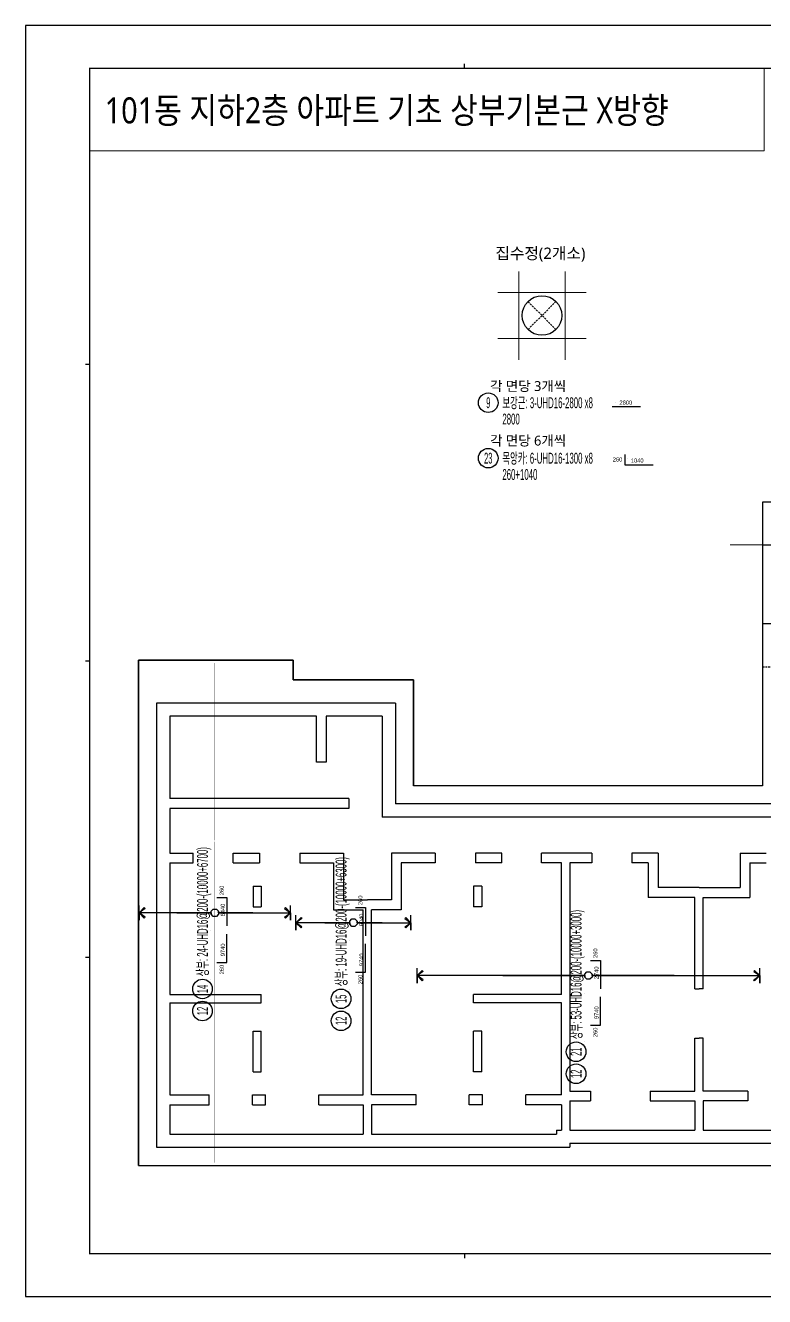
# Model space of a CAD drawing. Header units: millimetres. Extents: x 317501 to 814054, y -400799 to -14117.
# Drawn here: x 418421 to 440845, y -193831 to -155267 of the extents above; entities that cross this region are included whole.
import ezdxf
from ezdxf.enums import TextEntityAlignment as Align

# ---------------------------------------------------------------- set-up
doc = ezdxf.new("R2010")
doc.units = ezdxf.units.MM
doc.header["$LTSCALE"] = 38
doc.linetypes.add('HID', pattern=[2.5, 2, -0.5])
doc.linetypes.add('XS-기초$0$HID', pattern=[2.3, 1.5, -0.8])
for name, color, linetype in [('00', 7, 'Continuous'), ('DIM', 7, 'Continuous'), ('RP_TAG', 7, 'Continuous'), ('XDIM', 7, 'Continuous'), ('XREBAR', 1, 'Continuous'), ('XS-기초$0$기초꺽임', 4, 'XS-기초$0$HID'), ('XS-기초$0$기초연단', 3, 'Continuous'), ('XS-기초$0$집수정', 21, 'Continuous'), ('철근변경선', 1, 'HID')]:
    doc.layers.add(name, color=color, linetype=linetype)
doc.layers.add('XTITLE', color=22, linetype='Continuous', lineweight=0)
doc.styles.add('RPWK1', font='Dotum.ttf', dxfattribs={"bigfont": 'whgtxt.shx'})
doc.styles.add('RPWK2', font='Dotum.ttf')
doc.styles.add('돋움', font='malgun.ttf')

# ---------------------------------------------------------------- blocks, each defined once
blk = doc.blocks.new('dhs_sheet2e')
at = {"color": 7}
for p, q in [((20500.6, 57331.7), (20500.6, 57531.5)), ((2996.4, 43498.2), (2796.7, 43498.2)), ((2996.4, 29664.7), (2796.7, 29664.7)), ((2996.4, 15831.2), (2796.7, 15831.2)), ((20500.6, 1997.6), (20500.6, 1797.9))]:
    blk.add_line(p, q, dxfattribs=at)
blk.add_lwpolyline([(84000, 0), (84000, 59329.4), (0, 59329.4), (0, 0)], close=True, dxfattribs=at)
at = {"color": 30, "const_width": 64.9}
blk.add_lwpolyline([(81003.6, 57331.7), (2996.4, 57331.7), (2996.4, 1997.6), (81003.6, 1997.6)], close=True, dxfattribs=at)
blk = doc.blocks.new('szdhdte')
at = {"layer": 'DIM', "color": 5}
for p, q in [((-11685, 3060), (-18935, 3060)), ((-18935, 3060), (-18935, -10415)), ((-11685, 3060), (-11685, 0)), ((-14085, 2660), (-18535, 2660)), ((-18535, 2660), (-18535, 160)), ((-14085, 1270), (-14085, 2660)), ((-12085, 2660), (-13785, 2660)), ((-13785, 2660), (-13785, 1270)), ((-12085, 2660), (-12085, -400)), ((-13785, 1270), (-14085, 1270)), ((-13095, 160), (-18535, 160)), ((-13095, 160), (-13095, -140)), ((0, 0), (-11685, 0)), ((-13095, -140), (-18535, -140)), ((-18535, -140), (-18535, -1490)), ((400, -400), (-12085, -400)), ((-18535, -1490), (-17820, -1490)), ((-17820, -1790), (-17820, -1490)), ((-16610, -1790), (-16610, -1490)), ((-16610, -1490), (-15810, -1490)), ((-15810, -1490), (-15810, -1790)), ((-14590, -1490), (-14590, -1790)), ((-14590, -1490), (-13260, -1490)), ((-13260, -1490), (-13260, -2910)), ((-10480, -1490), (-11810, -1490)), ((-11810, -1490), (-11810, -2910)), ((-10480, -1490), (-10480, -1790)), ((-9260, -1490), (-9260, -1790)), ((-8460, -1490), (-9260, -1490)), ((-8460, -1790), (-8460, -1490)), ((-7250, -1790), (-7250, -1490)), ((-6495, -1490), (-7250, -1490)), ((-5730, -1490), (-6495, -1490)), ((-5730, -1490), (-5730, -1790)), ((-3720, -1490), (-4510, -1490)), ((-4510, -1490), (-4510, -1790)), ((-3720, -1490), (-3720, -2540)), ((-1230, -1490), (-440, -1490)), ((-1230, -1490), (-1230, -2540)), ((-18535, -1790), (-17820, -1790)), ((-18535, -1790), (-18535, -5785)), ((-16610, -1790), (-15810, -1790)), ((-14590, -1790), (-13560, -1790)), ((-13560, -1790), (-13560, -3210)), ((-10480, -1790), (-11510, -1790)), ((-11510, -1790), (-11510, -3210)), ((-8460, -1790), (-9260, -1790)), ((-6645, -1790), (-7250, -1790)), ((-6645, -5785), (-6645, -1790)), ((-6395, -1790), (-6395, -8710)), ((-5730, -1790), (-6395, -1790)), ((-4020, -1790), (-4510, -1790)), ((-4020, -1790), (-4020, -2840)), ((-930, -1790), (-440, -1790)), ((-930, -1790), (-930, -2840)), ((-16005, -2490), (-16005, -3120)), ((-16005, -2490), (-15755, -2490)), ((-15755, -2490), (-15755, -3120)), ((-9315, -2490), (-9315, -3120)), ((-9065, -2490), (-9315, -2490)), ((-9065, -2490), (-9065, -3120)), ((-2475, -2540), (-3720, -2540)), ((-2475, -2540), (-1230, -2540)), ((-13260, -2910), (-12535, -2910)), ((-11810, -2910), (-12535, -2910)), ((-2600, -2840), (-4020, -2840)), ((-2600, -5610), (-2600, -2840)), ((-2350, -5610), (-2350, -2840)), ((-2350, -2840), (-930, -2840)), ((-16005, -3120), (-15755, -3120)), ((-13560, -3210), (-12660, -3210)), ((-12660, -8830), (-12660, -3210)), ((-12410, -8830), (-12410, -3210)), ((-11510, -3210), (-12410, -3210)), ((-9065, -3120), (-9315, -3120)), ((-2600, -5610), (-2475, -5610)), ((-2350, -5610), (-2475, -5610)), ((-18535, -5785), (-15755, -5785)), ((-18535, -6035), (-15755, -6035)), ((-18535, -6035), (-18535, -8830)), ((-15755, -6035), (-15755, -5785)), ((-6645, -5785), (-9315, -5785)), ((-9315, -6035), (-9315, -5785)), ((-6645, -6035), (-9315, -6035)), ((-6645, -8830), (-6645, -6035)), ((-16005, -8130), (-16005, -6895)), ((-16005, -6895), (-15755, -6895)), ((-15755, -8130), (-15755, -6895)), ((-9315, -8130), (-9315, -6895)), ((-9065, -6895), (-9315, -6895)), ((-9065, -8130), (-9065, -6895)), ((-2600, -8710), (-2600, -7110)), ((-2600, -7110), (-2475, -7110)), ((-2350, -7110), (-2475, -7110)), ((-2350, -8710), (-2350, -7110)), ((-16005, -8130), (-15755, -8130)), ((-9065, -8130), (-9315, -8130)), ((-18535, -8830), (-17335, -8830)), ((-17335, -9130), (-17335, -8830)), ((-16025, -8830), (-15625, -8830)), ((-16025, -9130), (-16025, -8830)), ((-15625, -9130), (-15625, -8830)), ((-14015, -8830), (-12660, -8830)), ((-14015, -9130), (-14015, -8830)), ((-11055, -8830), (-12410, -8830)), ((-11055, -9130), (-11055, -8830)), ((-9045, -8830), (-9445, -8830)), ((-9445, -9130), (-9445, -8830)), ((-9045, -9130), (-9045, -8830)), ((-7735, -9130), (-7735, -8830)), ((-6645, -8830), (-7735, -8830)), ((-6395, -8710), (-5765, -8710)), ((-5765, -8710), (-5765, -9010)), ((-3955, -8710), (-2600, -8710)), ((-3955, -8710), (-3955, -9010)), ((-995, -8710), (-2350, -8710)), ((-995, -8710), (-995, -9010)), ((-18535, -9130), (-17335, -9130)), ((-18535, -9130), (-18535, -10015)), ((-16025, -9130), (-15625, -9130)), ((-14015, -9130), (-12660, -9130)), ((-12660, -9130), (-12660, -10015)), ((-11055, -9130), (-12410, -9130)), ((-12410, -9130), (-12410, -10015)), ((-9045, -9130), (-9445, -9130)), ((-6645, -9130), (-7735, -9130)), ((-6645, -9130), (-6645, -9895)), ((-6395, -9010), (-6395, -9895)), ((-6395, -9010), (-5765, -9010)), ((-3955, -9010), (-2600, -9010)), ((-2600, -9010), (-2600, -9895)), ((-995, -9010), (-2350, -9010)), ((-2350, -9010), (-2350, -9895)), ((-18535, -10015), (-12660, -10015)), ((-12410, -10015), (-6795, -10015)), ((-6795, -9895), (-6795, -10015)), ((-6795, -9895), (-6645, -9895)), ((-6395, -9895), (-2600, -9895)), ((-2350, -9895), (1420, -9895)), ((-6395, -10295), (-6395, -10415)), ((-6395, -10295), (5225, -10295)), ((-18935, -10415), (-6395, -10415))]:
    blk.add_line(p, q, dxfattribs=at)
at = {"layer": 'XS-기초$0$기초꺽임', "color": 8}
blk.add_lwpolyline([(3800, 9160), (-550, 9160), (-550, 7860), (9900, 7860), (9900, 2960), (7600, 2960), (7600, 5460), (-550, 5460), (-550, 4160), (1300, 4160), (1300, 3760), (2800, 3760), (2800, 4160), (6300, 4160), (6300, 1310), (11200, 1310), (11200, 7285), (11980, 7285), (11980, 10285), (10480, 10285), (10480, 9510), (5700, 9510), (5700, 9760), (3800, 9760)], close=True, dxfattribs=at)
at = {"layer": 'XS-기초$0$기초연단'}
for p, q in [((-550, 9160), (-550, 550)), ((3800, 9160), (-550, 9160)), ((-19485, -10965), (-19485, 4360)), ((-19485, 4360), (-14785, 4360)), ((-14785, 4360), (-14785, 3760)), ((-14785, 3760), (-11135, 3760)), ((-11135, 3760), (-11135, 550)), ((-550, 550), (-11135, 550)), ((-19485, -10965), (4725, -10965))]:
    blk.add_line(p, q, dxfattribs=at)
blk.add_lwpolyline([(4150, 20302), (4150, 17985), (3800, 17985), (3800, 9160), (-550, 9160), (-550, 7860), (9900, 7860), (9900, 2960), (7600, 2960), (7600, 5460), (-550, 5460), (-550, 550), (-11135, 550), (-11135, 3760), (-14785, 3760), (-14785, 4360), (-19485, 4360), (-19485, -10965), (4725, -10965)], dxfattribs=at)
at = {"layer": '철근변경선', "ltscale": 2, "const_width": 30}
blk.add_lwpolyline([(9900, -12612), (9900, 7860), (-1534, 7860)], dxfattribs=at)
blk = doc.blocks.new('*U1138', base_point=(432165.8795, -168396.2998))
at = {"layer": 'RP_TAG', "color": 0, "linetype": 'Continuous', "ltscale": 100}
blk.add_circle((432461.8795, -168396.2998), 297, dxfattribs=at)
at = {"layer": 'RP_TAG', "color": 0, "linetype": 'Continuous', "ltscale": 100, "style": 'RPWK1', "width": 0.5}
blk.add_text('23', height=330, dxfattribs=at).set_placement((432461.8795, -168396.2998), align=Align.MIDDLE_CENTER)
at = {"layer": 'RP_TAG', "color": 0, "linetype": 'Continuous', "ltscale": 100, "style": 'RPWK1', "width": 0.55}
for s, p in [('목앙카: 6-UHD16-1300 x8', (432890.8795, -168396.2998)), ('260+1040', (432890.8795, -168891.2998))]:
    blk.add_text(s, height=330, dxfattribs=at).set_placement(p, align=Align.MIDDLE_LEFT)
blk = doc.blocks.new('*U1139', base_point=(432165.8795, -166714.2358))
at = {"layer": 'RP_TAG', "color": 0, "linetype": 'Continuous', "ltscale": 100}
blk.add_circle((432461.8795, -166714.2358), 297, dxfattribs=at)
at = {"layer": 'RP_TAG', "color": 0, "linetype": 'Continuous', "ltscale": 100, "style": 'RPWK1', "width": 0.5}
blk.add_text('9', height=330, dxfattribs=at).set_placement((432461.8795, -166714.2358), align=Align.MIDDLE_CENTER)
at = {"layer": 'RP_TAG', "color": 0, "linetype": 'Continuous', "ltscale": 100, "style": 'RPWK1', "width": 0.55}
for s, p in [('보강근: 3-UHD16-2800 x8', (432890.8795, -166714.2358)), ('2800', (432890.8795, -167209.2358))]:
    blk.add_text(s, height=330, dxfattribs=at).set_placement(p, align=Align.MIDDLE_LEFT)
blk = doc.blocks.new('*U1151', base_point=(423792.4088, -184201.9388))
at = {"layer": 'RP_TAG', "color": 0, "linetype": 'Continuous', "ltscale": 100}
for centre in [(423792.409888, -184498.9388), (423792.412361, -185167.1888)]:
    blk.add_circle(centre, 297, dxfattribs=at)
at = {"layer": 'RP_TAG', "color": 0, "linetype": 'Continuous', "ltscale": 100, "style": 'RPWK1', "oblique": 359.9999999948, "width": 0.55}
blk.add_text('상부: 24-UHD16@200-(10000+6700)', height=330, rotation=90.000210454, dxfattribs=at).set_placement((423792.40847, -184119.4388), align=Align.MIDDLE_LEFT)
at = {"layer": 'RP_TAG', "color": 0, "linetype": 'Continuous', "ltscale": 100, "style": 'RPWK1', "width": 0.5}
for s, rotation, oblique, p in [('14', 90.0002104552, 359.9999999951, (423792.409888, -184498.9388)), ('12', 90.0002104619, 0.0000000017, (423792.412361, -185167.1888))]:
    blk.add_text(s, height=330, rotation=rotation, dxfattribs=dict(at, oblique=oblique)).set_placement(p, align=Align.MIDDLE_CENTER)
blk = doc.blocks.new('*U1152', base_point=(427997.4088, -184501.9388))
at = {"layer": 'RP_TAG', "color": 0, "linetype": 'Continuous', "ltscale": 100}
for centre in [(427997.409888, -184798.9388), (427997.412361, -185467.1888)]:
    blk.add_circle(centre, 297, dxfattribs=at)
at = {"layer": 'RP_TAG', "color": 0, "linetype": 'Continuous', "ltscale": 100, "style": 'RPWK1', "oblique": 359.9999999948, "width": 0.55}
blk.add_text('상부: 19-UHD16@200-(10000+6300)', height=330, rotation=90.000210454, dxfattribs=at).set_placement((427997.40847, -184419.4388), align=Align.MIDDLE_LEFT)
at = {"layer": 'RP_TAG', "color": 0, "linetype": 'Continuous', "ltscale": 100, "style": 'RPWK1', "width": 0.5}
for s, rotation, oblique, p in [('15', 90.0002104552, 359.9999999951, (427997.409888, -184798.9388)), ('12', 90.0002104619, 0.0000000017, (427997.412361, -185467.1888))]:
    blk.add_text(s, height=330, rotation=rotation, dxfattribs=dict(at, oblique=oblique)).set_placement(p, align=Align.MIDDLE_CENTER)
blk = doc.blocks.new('*U1153', base_point=(435127.4088, -186106.9388))
at = {"layer": 'RP_TAG', "color": 0, "linetype": 'Continuous', "ltscale": 100}
for centre in [(435127.409888, -186403.9388), (435127.412361, -187072.1888)]:
    blk.add_circle(centre, 297, dxfattribs=at)
at = {"layer": 'RP_TAG', "color": 0, "linetype": 'Continuous', "ltscale": 100, "style": 'RPWK1', "oblique": 359.9999999948, "width": 0.55}
blk.add_text('상부: 53-UHD16@200-(10000+3000)', height=330, rotation=90.000210454, dxfattribs=at).set_placement((435127.40847, -186024.4388), align=Align.MIDDLE_LEFT)
at = {"layer": 'RP_TAG', "color": 0, "linetype": 'Continuous', "ltscale": 100, "style": 'RPWK1', "width": 0.5}
for s, rotation, oblique, p in [('21', 90.0002104552, 359.9999999951, (435127.409888, -186403.9388)), ('12', 90.0002104619, 0.0000000017, (435127.412361, -187072.1888))]:
    blk.add_text(s, height=330, rotation=rotation, dxfattribs=dict(at, oblique=oblique)).set_placement(p, align=Align.MIDDLE_CENTER)

msp = doc.modelspace()

# ---------------------------------------------------------------- linework, layer by layer
at = {"layer": 'RP_TAG', "color": 250, "linetype": 'Continuous', "ltscale": 100}
for p, q in [((436332.8, -166714.2), (436332.8, -166714.2)), ((436680.5, -168396.3), (436680.5, -168396.3)), ((424039.9, -182719.5), (424039.9, -182719.5)), ((428244.9, -183019.5), (428244.9, -183019.5)), ((424039.9, -184201.9), (424039.9, -184201.9)), ((428244.9, -184501.9), (428244.9, -184501.9)), ((435374.9, -184624.5), (435374.9, -184624.5)), ((435374.9, -186106.9), (435374.9, -186106.9))]:
    msp.add_line(p, q, dxfattribs=at)
at = {"layer": 'RP_TAG', "color": 1, "linetype": 'Continuous', "ltscale": 100}
for points in [[(436223.9, -166833.2), (437084.3, -166833.2)], [(436603.8, -168288.5), (436603.8, -168593.1), (437464, -168593.1)], [(424230.4, -181727.9), (424534.9, -181727.9), (424534.9, -182587.5)], [(428435.4, -182027.9), (428739.9, -182027.9), (428739.9, -182887.5)], [(424230.4, -183691.3), (424534.9, -183691.3), (424534.9, -182831.7)], [(428435.4, -183991.3), (428739.9, -183991.3), (428739.9, -183131.7)], [(435565.4, -183632.9), (435869.9, -183632.9), (435869.9, -184492.5)], [(435565.4, -185596.3), (435869.9, -185596.3), (435869.9, -184736.7)]]:
    msp.add_lwpolyline(points, dxfattribs=at)
at = {"layer": 'XDIM', "color": 4, "linetype": 'Continuous', "ltscale": 106.31879, "elevation": -1.5}
for points in [[(423017.4, -182188.2), (424054.9, -182188.2), (424054.9, -182234.8), (424054.9, -182141.6), (424120.8, -182075.7), (424214, -182075.7), (424279.9, -182141.6), (424279.9, -182234.8), (424214, -182300.7), (424120.8, -182300.7), (424054.9, -182234.8), (424054.9, -182188.2), (423017.4, -182188.2), (423017.4, -182188.2), (421867.4, -182188.2), (422026.5, -182029.1), (422051.7, -182059.2), (421867.4, -182188.2), (422026.5, -182347.3), (422051.7, -182317.3), (421867.4, -182188.2), (421867.4, -182413.2), (421867.4, -181963.2)], [(425317.4, -182188.2), (424279.9, -182188.2), (424279.9, -182141.6), (424279.9, -182234.8), (424214, -182300.7), (424120.8, -182300.7), (424054.9, -182234.8), (424054.9, -182141.6), (424120.8, -182075.7), (424214, -182075.7), (424279.9, -182141.6), (424279.9, -182188.2), (425317.4, -182188.2), (425317.4, -182188.2), (426467.4, -182188.2), (426308.3, -182347.3), (426283.1, -182317.3), (426467.4, -182188.2), (426308.3, -182029.1), (426283.1, -182059.2), (426467.4, -182188.2), (426467.4, -182413.2), (426467.4, -181963.2)], [(427499.9, -182488.2), (428259.9, -182488.2), (428259.9, -182534.8), (428259.9, -182441.6), (428325.8, -182375.7), (428419, -182375.7), (428484.9, -182441.6), (428484.9, -182534.8), (428419, -182600.7), (428325.8, -182600.7), (428259.9, -182534.8), (428259.9, -182488.2), (427499.9, -182488.2), (427499.9, -182488.2), (426627.4, -182488.2), (426786.5, -182329.1), (426811.7, -182359.2), (426627.4, -182488.2), (426786.5, -182647.3), (426811.7, -182617.3), (426627.4, -182488.2), (426627.4, -182713.2), (426627.4, -182263.2)], [(429244.9, -182488.2), (428484.9, -182488.2), (428484.9, -182441.6), (428484.9, -182534.8), (428419, -182600.7), (428325.8, -182600.7), (428259.9, -182534.8), (428259.9, -182441.6), (428325.8, -182375.7), (428419, -182375.7), (428484.9, -182441.6), (428484.9, -182488.2), (429244.9, -182488.2), (429244.9, -182488.2), (430117.4, -182488.2), (429958.3, -182647.3), (429933.1, -182617.3), (430117.4, -182488.2), (429958.3, -182329.1), (429933.1, -182359.2), (430117.4, -182488.2), (430117.4, -182713.2), (430117.4, -182263.2)], [(432902.4, -184093.2), (435389.9, -184093.2), (435389.9, -184139.8), (435389.9, -184046.6), (435455.8, -183980.7), (435549, -183980.7), (435614.9, -184046.6), (435614.9, -184139.8), (435549, -184205.7), (435455.8, -184205.7), (435389.9, -184139.8), (435389.9, -184093.2), (432902.4, -184093.2), (432902.4, -184093.2), (430302.4, -184093.2), (430461.5, -183934.1), (430486.7, -183964.2), (430302.4, -184093.2), (430461.5, -184252.3), (430486.7, -184222.3), (430302.4, -184093.2), (430302.4, -184318.2), (430302.4, -183868.2)], [(438102.4, -184093.2), (435614.9, -184093.2), (435614.9, -184046.6), (435614.9, -184139.8), (435549, -184205.7), (435455.8, -184205.7), (435389.9, -184139.8), (435389.9, -184046.6), (435455.8, -183980.7), (435549, -183980.7), (435614.9, -184046.6), (435614.9, -184093.2), (438102.4, -184093.2), (438102.4, -184093.2), (440702.4, -184093.2), (440543.3, -184252.3), (440518.1, -184222.3), (440702.4, -184093.2), (440543.3, -183934.1), (440518.1, -183964.2), (440702.4, -184093.2), (440702.4, -184318.2), (440702.4, -183868.2)]]:
    msp.add_lwpolyline(points, dxfattribs=at)
at = {"layer": 'XDIM', "color": 1}
msp.add_circle((434092.6, -164067.8), 600, dxfattribs=at)
at = {"layer": 'XREBAR', "color": 171, "linetype": 'Continuous', "ltscale": 106.31879, "const_width": 1}
for points in [[(424204.9, -181045.7), (424204.9, -181045.7), (424204.9, -180030.7), (424199.9, -180012), (424186.2, -179998.2), (424167.4, -179993.2), (424167.4, -174605.7), (424427.4, -174605.7)], [(428409.9, -181245.7), (428409.9, -181245.7), (428409.9, -180030.7), (428404.9, -180012), (428391.2, -179998.2), (428372.4, -179993.2), (428372.4, -175205.7), (428632.4, -175205.7)], [(435539.9, -181155.7), (435539.9, -181155.7), (435539.9, -180030.7), (435534.9, -180012), (435521.2, -179998.2), (435502.4, -179993.2), (435502.4, -178415.7), (435762.4, -178415.7)], [(424427.4, -189770.7), (424167.4, -189770.7), (424167.4, -180030.7), (424167.4, -180030.7)], [(428632.4, -189770.7), (428372.4, -189770.7), (428372.4, -180030.7), (428372.4, -180030.7)], [(435762.4, -189770.7), (435502.4, -189770.7), (435502.4, -180030.7), (435502.4, -180030.7)]]:
    msp.add_lwpolyline(points, dxfattribs=at)
at = {"layer": 'XS-기초$0$집수정', "color": 1, "linetype": 'XS-기초$0$HID'}
for p, q in [((434516.9, -163643.6), (433668.4, -164492.1)), ((434516.9, -164492.1), (433668.4, -163643.6))]:
    msp.add_line(p, q, dxfattribs=at)
at = {"layer": 'XTITLE', "color": 2}
for p, q in [((433392.6, -165407.8), (433392.6, -162727.8)), ((434792.6, -162727.8), (434792.6, -165407.8)), ((432752.6, -163367.8), (435432.6, -163367.8)), ((435432.6, -164767.8), (432752.6, -164767.8))]:
    msp.add_line(p, q, dxfattribs=at)
at = {"layer": 'XTITLE', "color": 3, "ltscale": 2}
msp.add_lwpolyline([(420368.6, -156565.7), (440828.9, -156565.7), (440828.9, -159077), (420368.6, -159077)], close=True, dxfattribs=at)

# ---------------------------------------------------------------- block references
at = {"color": 255, "xscale": 0.6499999991059565, "yscale": 0.6499999991059565, "zscale": 0.6499999991059565}
msp.add_blockref('dhs_sheet2e', (418420.9, -193831.4), dxfattribs=at)
at = {"layer": '00'}
msp.add_blockref('szdhdte', (441332.4, -178885.7), dxfattribs=at)
at = {"layer": 'RP_TAG', "color": 171, "linetype": 'Continuous', "ltscale": 4.80703e-312}
for name, p in [('*U1139', (432165.9, -166714.2)), ('*U1138', (432165.9, -168396.3)), ('*U1151', (423792.4, -184201.9)), ('*U1152', (427997.4, -184501.9)), ('*U1153', (435127.4, -186106.9))]:
    msp.add_blockref(name, p, dxfattribs=at)

# ---------------------------------------------------------------- texts
at = {"layer": 'RP_TAG', "color": 2, "linetype": 'Continuous', "ltscale": 100, "style": 'RPWK2'}
for s, p in [('2800', (436635.2, -166810.1)), ('1040', (436981.5, -168569))]:
    msp.add_text(s, height=125.77, dxfattribs=at).set_placement(p, align=Align.BOTTOM_CENTER)
msp.add_text('260', height=125.77, dxfattribs=at).set_placement((436529.3, -168534.9), align=Align.BOTTOM_RIGHT)
for p in [(424476.7, -181653.5), (428681.7, -181953.5), (435811.7, -183558.5)]:
    msp.add_text('260', height=125.77, rotation=90.00019, dxfattribs=at).set_placement(p, align=Align.BOTTOM_LEFT)
for s, rotation, p in [('6440', 90.00019, (424510.8, -182105.4)), ('6040', 90.00019, (428715.8, -182405.4)), ('9740', 90.00021, (424510.8, -183313.9)), ('9740', 90.00021, (428715.8, -183613.9)), ('2740', 90.00019, (435845.8, -184010.4)), ('9740', 90.00021, (435845.8, -185218.9))]:
    msp.add_text(s, height=125.77, rotation=rotation, dxfattribs=at).set_placement(p, align=Align.BOTTOM_CENTER)
for p in [(424476.7, -183765.8), (428681.7, -184065.8), (435811.7, -185670.8)]:
    msp.add_text('260', height=125.77, rotation=90.00021, dxfattribs=at).set_placement(p, align=Align.BOTTOM_RIGHT)
at = {"layer": 'XTITLE', "color": 2, "style": '돋움', "width": 0.85}
msp.add_text('101동 지하2층 아파트 기초 상부기본근 X방향', height=788.811, dxfattribs=at).set_placement((420827, -157844.4), align=Align.MIDDLE_LEFT)
at = {"layer": 'XTITLE', "color": 2, "style": '돋움'}
for s, height, p in [('집수정(2개소)', 350, (432679.3, -162181.8)), ('각 면당 3개씩', 300, (432517.4, -166208.4)), ('각 면당 6개씩', 300, (432517.4, -167863.2))]:
    msp.add_text(s, height=height, dxfattribs=at).set_placement(p, align=Align.MIDDLE_LEFT)

doc.saveas('drawing.dxf')
